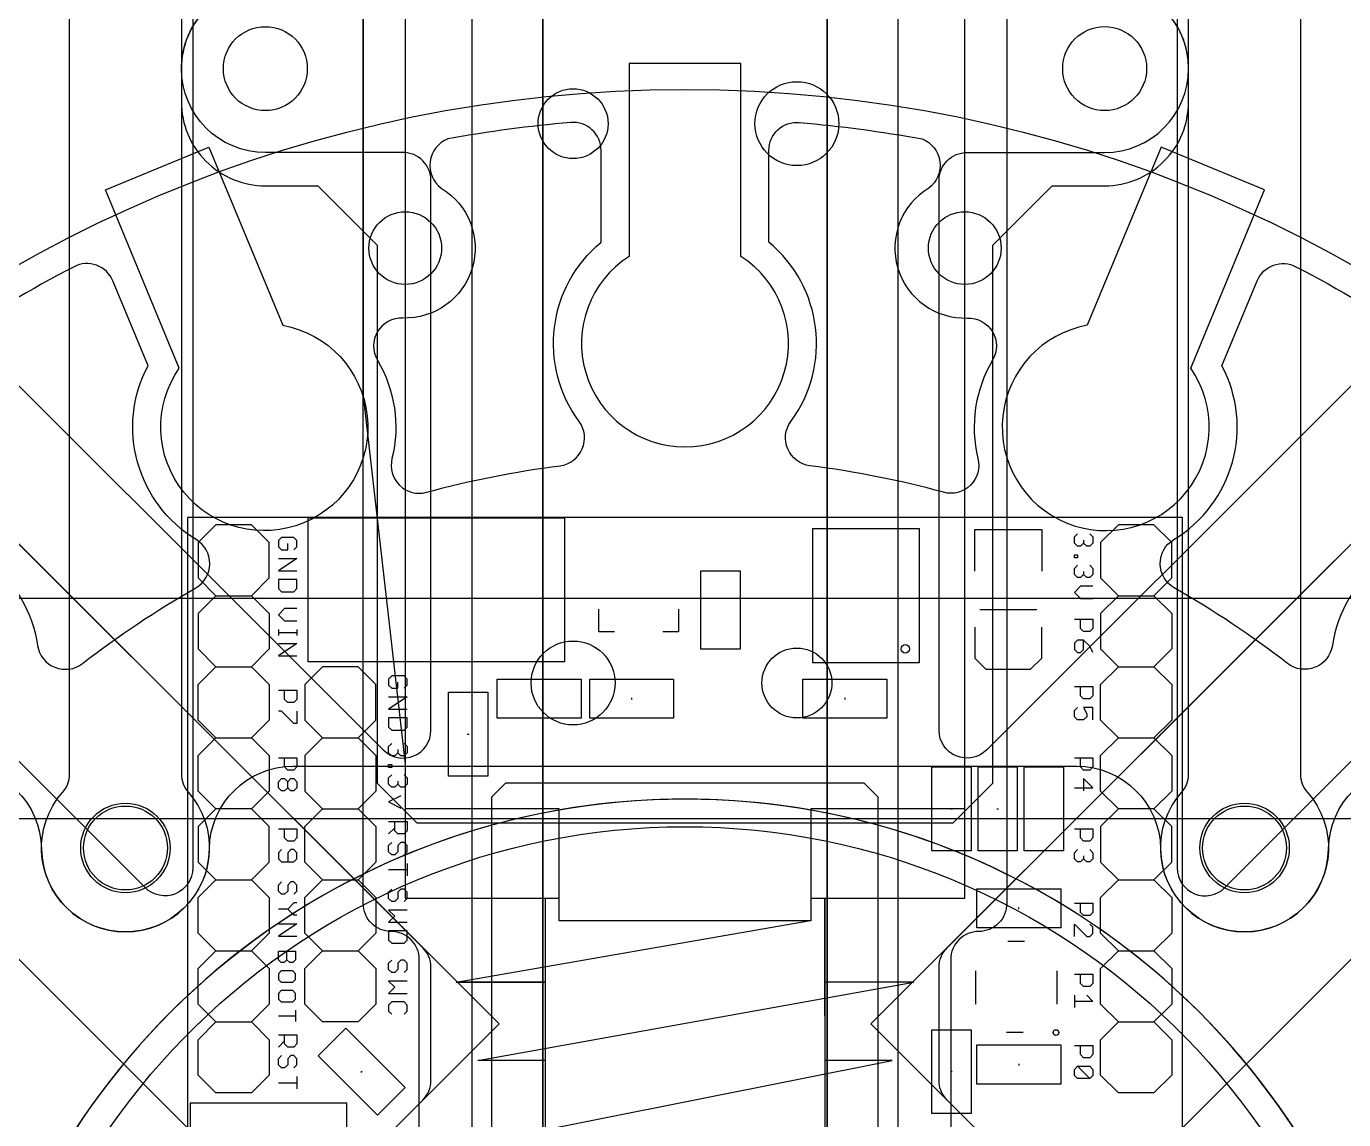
# Model space of a CAD drawing. Header units: inches. Extents: x 0 to 210, y 0 to 246.
# Drawn here: x 81.46 to 128.54, y 119.54 to 158.63 of the extents above; entities that cross this region are included whole.
import ezdxf

# ---------------------------------------------------------------- set-up
doc = ezdxf.new("R2010")
doc.units = ezdxf.units.IN
doc.header["$MEASUREMENT"] = 0
for name, color, linetype in [('2段目', 200, 'Continuous'), ('3段目', 1, 'Continuous'), ('4段目', 71, 'Continuous'), ('カバー', 6, 'Continuous'), ('カメラ', 7, 'Continuous'), ('キッカー', 2, 'Continuous'), ('ボールセンサ', 30, 'Continuous'), ('モーター', 1, 'Continuous'), ('基板', 4, 'Continuous'), ('穴', 3, 'Continuous'), ('部品', 2, 'Continuous')]:
    doc.layers.add(name, color=color, linetype=linetype)

msp = doc.modelspace()

# ---------------------------------------------------------------- linework, layer by layer
for points in [[(94.92, 160.123, 0.414214), (95.92, 161.123), (95.92, 162.454, 0.231089), (95.535, 163.242, -0.200929), (94.4, 165.263, 0.380845), (93.407, 166.148), (83.549, 166.148, -0.142184), (83.013, 166.303), (66.774, 176.597, 0.351024), (63.047, 176.184), (57.625, 170.762, 0.414214), (57.625, 169.348), (94.213, 132.76, 0.668179), (95.92, 133.467), (95.92, 153.123, 0.414214), (94.92, 154.123), (90, 154.123, -1), (90, 160.123), (94.92, 160.123)], [(114.08, 153.123, -0.414214), (115.08, 154.123), (120, 154.123, 1), (120, 160.123), (115.08, 160.123, -0.414214), (114.08, 161.123), (114.08, 162.454, -0.231089), (114.465, 163.242, 0.200929), (115.6, 165.263, -0.380845), (116.593, 166.148), (126.451, 166.148, 0.142184), (126.987, 166.303), (143.226, 176.597, -0.351024), (146.953, 176.184), (152.375, 170.762, -0.414214), (152.375, 169.348), (115.787, 132.76, -0.668179), (114.08, 133.467), (114.08, 153.123)]]:
    msp.add_lwpolyline(points, format="xyb")
for points in [[(99.92, 167.148), (99.92, 110.728, 0.414214), (100.92, 109.728), (109.08, 109.728, 0.414214), (110.08, 110.728), (110.08, 167.148, 0.414214), (109.08, 168.148), (100.92, 168.148, 0.414214)], [(85.761, 114.08, 0.231089), (86.549, 114.465, -0.329142), (89.982, 115.424, 0.295388), (91.044, 115.652), (95.627, 120.234, 0.198912), (95.92, 120.942), (95.92, 124.981, 0.198912), (95.627, 125.689), (54.089, 167.226), (42.774, 155.911), (84.311, 114.373, 0.198912), (85.019, 114.08)], [(124.239, 114.08, -0.231089), (123.451, 114.465, 0.329142), (120.018, 115.424, -0.295388), (118.956, 115.652), (114.373, 120.234, -0.198912), (114.08, 120.942), (114.08, 124.981, -0.198912), (114.373, 125.689), (155.911, 167.226), (167.226, 155.911), (125.689, 114.373, -0.198912), (124.981, 114.08)]]:
    msp.add_lwpolyline(points, format="xyb", close=True)
at = {"layer": '2段目'}
for points in [[(144.326, 198.148), (144.326, 189.899, -0.2569), (139.68, 181.453), (127.451, 173.702, -0.142184), (122.098, 172.148), (119.5, 172.148, 0.414214), (116.5, 169.148), (116.5, 127.268, -0.414214), (115.5, 126.268), (115.5, 126.268, 0.414214), (114.5, 125.268), (114.5, 112.454), (114.5, 110.454, -0.414214), (113.5, 109.454), (105.004, 109.456)], [(105.004, 109.456), (96.5, 109.454, -0.414214), (95.5, 110.454), (95.5, 112.454), (95.5, 125.268, 0.414214), (94.5, 126.268), (94.5, 126.268, -0.414214), (93.5, 127.268), (93.5, 169.148, 0.414214), (90.5, 172.148), (87.902, 172.148, -0.142184), (82.549, 173.702), (70.32, 181.453, -0.2569)], [(91.5, 109.99), (91.5, 114.964), (68.339, 138.126, 0.414214), (66.924, 138.126), (61.854, 133.056, -1), (57.612, 137.298), (62.682, 142.369, 0.414214), (62.682, 143.783), (48.785, 157.679, 0.414214), (44.542, 157.679), (25.804, 138.941, -0.414214), (24.39, 138.941), (17.697, 145.634, 0.526966), (14.453, 145.029, 0.211181), (14.453, 64.971, 0.526966)], [(118.5, 109.99), (118.5, 114.964), (141.661, 138.126, -0.414214), (143.076, 138.126), (148.146, 133.056, 1), (152.388, 137.298), (147.318, 142.369, -0.414214), (147.318, 143.783), (161.215, 157.679, -0.414214), (165.458, 157.679), (184.196, 138.941, 0.414214), (185.61, 138.941), (192.303, 145.634, -0.526966), (195.547, 145.029, -0.211181), (195.547, 64.971, -0.526966)]]:
    msp.add_lwpolyline(points, format="xyb", dxfattribs=at)
for points in [[(85.699, 127.836), (52.321, 161.215, -0.414214), (52.321, 165.458), (61.989, 175.126, -0.351024), (68.201, 175.814), (82.225, 166.925, 0.142184), (84.902, 166.148), (86.407, 166.148, -0.414214), (87.407, 165.148), (87.407, 128.543, -0.668179)], [(124.301, 127.836), (157.679, 161.215, 0.414214), (157.679, 165.458), (148.011, 175.126, 0.351024), (141.799, 175.814), (127.775, 166.925, -0.142184), (125.098, 166.148), (123.593, 166.148, 0.414214), (122.593, 165.148), (122.593, 128.543, 0.668179)]]:
    msp.add_lwpolyline(points, format="xyb", close=True, dxfattribs=at)
at = {"layer": '3段目'}
for points in [[(152.212, 77.026), (152.212, 132.893, 0.69748), (150.267, 138.177), (144.299, 138.177, -0.225269), (143.524, 138.545, 0.474624), (138.876, 138.545, -0.225269), (138.101, 138.177), (71.899, 138.177, -0.225269), (71.124, 138.545, 0.474624), (66.476, 138.545, -0.225269), (65.701, 138.177), (59.733, 138.177, 0.697483), (57.788, 132.893), (57.788, 77.026, 0.6885)], [(79, 132.177, -0.410454), (82, 129.216, 0.98723), (88, 129.216, -0.410454), (90.999, 132.177), (119.001, 132.177, -0.410454), (122, 129.216, 0.98723), (128, 129.216, -0.410454), (131, 132.177), (137.235, 132.177, -0.453632), (138.226, 131.045, 0.300903), (139.672, 128.066, -0.471804), (139.91, 126.541), (132.242, 117.919, 0.447214), (129.27, 114.577), (121.763, 106.136, 0.160149), (118.796, 107.111), (105.076, 107.111), (91.204, 107.111, 0.160149), (88.237, 106.136), (80.73, 114.577, 0.447214)]]:
    msp.add_lwpolyline(points, format="xyb", dxfattribs=at)
for centre in [(85, 129.254), (125, 129.254)]:
    msp.add_circle(centre, 1.5, dxfattribs=at)
at = {"layer": '4段目'}
for centre in [(85, 129.254), (125, 129.254)]:
    msp.add_circle(centre, 1.6, dxfattribs=at)
at = {"layer": 'カバー'}
for points in [[(115.62, 165.608), (115.62, 168.86), (115.62, 168.86, 0.414214), (114.62, 169.86), (105, 169.86), (95.38, 169.86, 0.414214), (94.38, 168.86), (94.38, 165.608, 0.414214), (97.38, 162.608), (97.38, 151.953), (97.38, 115.268, 0.414214), (94.38, 112.268), (94.38, 108.823), (94.38, 108.823, 0.414214), (95.38, 107.823), (105, 107.823), (114.62, 107.823, 0.414214), (115.62, 108.823), (115.62, 112.268), (115.62, 112.268, 0.414214), (112.62, 115.268), (112.62, 151.953), (112.62, 162.608, 0.414214)], [(99.92, 167.148, -0.414214), (100.92, 168.148), (105, 168.148), (109.08, 168.148, -0.414214), (110.08, 167.148), (110.08, 151.953), (110.08, 110.723, -0.414214), (109.08, 109.723), (105, 109.723), (100.92, 109.723, -0.414214), (99.92, 110.723), (99.92, 151.953)]]:
    msp.add_lwpolyline(points, format="xyb", close=True, dxfattribs=at)
at = {"layer": 'カメラ'}
msp.add_lwpolyline([(77.808, 108.894, 0.619201), (73, 106.5), (73, 103.5, 0.619201), (77.808, 101.106, -0.560348), (79.396, 100.482, 0.331688), (102.015, 79.172, -0.380901), (102.9, 78.179), (102.9, 72.179), (103.9, 72.179), (103.9, 80.024, -45.443544), (106.1, 80.024), (106.1, 72.179), (107.1, 72.179), (107.1, 78.179, -0.380901), (107.985, 79.172, 0.331688), (130.604, 100.482, -0.560348), (132.192, 101.106, 0.619201), (137, 103.5), (137, 106.5, 0.619201), (132.192, 108.894, -0.560348), (130.604, 109.518, 0.838991), (79.396, 109.518, -0.560348)], format="xyb", close=True, dxfattribs=at)
at = {"layer": 'キッカー', "ltscale": 0.5}
msp.add_line((100, 127.454), (100, 113.254), dxfattribs=at)
for points in [[(109.5, 127.454), (115, 127.454), (115, 164.154), (95, 164.154), (95, 127.454), (100.5, 127.454)], [(95, 160.854), (93.5, 160.854), (93.5, 145.425), (95, 132.254)], [(115, 130.654), (109.5, 130.654), (109.5, 126.654), (100.5, 126.654), (100.5, 130.654), (95, 130.654)], [(110, 123.254), (110, 127.454), (110, 113.254)]]:
    msp.add_lwpolyline(points, dxfattribs=at)
at = {"layer": 'キッカー'}
msp.add_lwpolyline([(120, 152.931, 0.414214), (123, 155.931), (123, 157.123, 0.414214), (120, 160.123), (90, 160.123, 0.414214), (87, 157.123), (87, 155.931, 0.414214), (90, 152.931), (91.879, 152.931), (94, 150.81), (94, 131.572), (95.414, 130.158), (114.586, 130.158), (116, 131.572), (116, 150.81), (118.121, 152.931)], format="xyb", close=True, dxfattribs=at)
for points in [[(96.824, 124.454), (100, 124.454), (96.824, 124.454), (109.42, 126.654)], [(100, 121.654), (97.593, 121.654), (113.176, 124.454), (110, 124.454)], [(100, 118.854), (98.362, 118.854), (112.407, 121.654), (110, 121.654)]]:
    msp.add_lwpolyline(points, dxfattribs=at)
at = {"layer": 'キッカー', "ltscale": 0.5}
for centre in [(101, 155.154), (109, 135.154)]:
    msp.add_circle(centre, 1.25, dxfattribs=at)
at = {"layer": 'キッカー'}
for centre in [(109, 155.155), (101, 135.155)]:
    msp.add_circle(centre, 1.5, dxfattribs=at)
at = {"layer": 'ボールセンサ'}
for points in [[(107, 150.407), (107, 157.305), (103, 157.305), (103, 150.407, 3.406438)], [(96.288, 152.846, -0.774858), (94.906, 148.205, 0.593445), (94.008, 146.697, -0.19651), (94.527, 143.178, 0.57193), (95.76, 141.973, -0.034617), (100.536, 142.923, 0.57193), (101.215, 144.508, -0.397368), (102, 150.912), (102, 154.2, 0.439742), (100.914, 155.196, 0.023367), (96.527, 154.609, 0.58577)], [(113.712, 152.846, 0.774858), (115.094, 148.205, -0.593445), (115.992, 146.697, 0.19651), (115.473, 143.178, -0.57193), (114.24, 141.973, 0.034617), (109.464, 142.923, -0.57193), (108.785, 144.508, 0.397368), (108, 150.912), (108, 154.2, -0.439742), (109.086, 155.196, -0.023367), (113.473, 154.609, -0.58577)], [(86.924, 146.413), (84.284, 152.787), (87.98, 154.317), (90.62, 147.944, -3.406438)], [(123.076, 146.414), (125.715, 152.787), (122.02, 154.318), (119.38, 147.944, 3.406438)], [(87.532, 140.281, -0.397368), (85.807, 146.498), (84.549, 149.535, 0.439742), (83.164, 150.04, 0.055053), (74.517, 144.262, 0.439742), (74.453, 142.789), (76.778, 140.464, -0.397368), (81.861, 136.492, 0.57193), (83.462, 135.851, -0.034627), (87.512, 138.557, 0.57193)], [(122.468, 140.281, 0.397368), (124.193, 146.498), (125.451, 149.535, -0.439742), (126.836, 150.04, -0.055053), (135.483, 144.262, -0.439742), (135.547, 142.789), (133.222, 140.464, 0.397368), (128.139, 136.492, -0.57193), (126.538, 135.851, 0.034627), (122.488, 138.557, -0.57193)], [(130.945, 130.294), (79.055, 130.294, 2.177739)]]:
    msp.add_lwpolyline(points, format="xyb", close=True, dxfattribs=at)
for centre, radius in [((105, 108), 48.376), ((94.999, 150.704), 1.3), ((115.001, 150.704), 1.3)]:
    msp.add_circle(centre, radius, dxfattribs=at)
at = {"layer": 'モーター'}
for points in [[(48.431, 161.569), (54.089, 167.226), (98.354, 122.961), (92.696, 117.304), (87.039, 111.646), (42.774, 155.911), (48.431, 161.569), (42.774, 155.911), (38.531, 160.153), (44.189, 165.811), (49.847, 171.469), (54.089, 167.226)], [(161.569, 161.569), (155.911, 167.226), (111.646, 122.961), (117.304, 117.304), (122.961, 111.646), (167.226, 155.911), (161.569, 161.569), (167.226, 155.911), (171.469, 160.153), (165.811, 165.811), (160.153, 171.469), (155.911, 167.226)]]:
    msp.add_lwpolyline(points, close=True, dxfattribs=at)
at = {"layer": '基板'}
for p, q in [((117.571, 137.766), (115.539, 137.766)), ((90.469, 137.068), (90.469, 136.848)), ((91.13, 137.068), (91.13, 136.848)), ((90.469, 136.958), (91.13, 136.958)), ((103.093, 134.621), (103.093, 134.56)), ((110.713, 134.621), (110.713, 134.56)), ((97.22, 133.321), (97.281, 133.321)), ((114.492, 130.654), (114.553, 130.654)), ((116.143, 130.654), (116.204, 130.654)), ((94.626, 129.976), (94.406, 129.756)), ((95.067, 128.7), (95.067, 128.259)), ((94.406, 128.48), (95.067, 128.48)), ((116.936, 127.067), (116.936, 127.128)), ((116.54, 125.916), (117.14, 125.916)), ((115.39, 123.666), (115.39, 124.866)), ((118.29, 124.866), (118.29, 123.666)), ((118.917, 123.987), (118.917, 123.547)), ((91.079, 123.456), (91.079, 123.05)), ((90.469, 123.253), (91.079, 123.253)), ((116.49, 122.666), (117.09, 122.666)), ((90.689, 122.356), (90.469, 122.136)), ((116.936, 121.54), (116.936, 121.479)), ((91.13, 121.08), (91.13, 120.639)), ((93.419, 121.234), (93.463, 121.278)), ((114.553, 121.256), (114.492, 121.256)), ((90.469, 120.86), (91.13, 120.86))]:
    msp.add_line(p, q, dxfattribs=at)
for points in [[(122.778, 141.068), (87.218, 141.068), (87.218, 96.618), (122.778, 96.618)], [(100.688, 141.065), (100.688, 135.91), (91.528, 135.91), (91.528, 141.065)], [(113.375, 140.674), (113.375, 135.874), (109.575, 135.874), (109.575, 140.674)], [(119.027, 139.735), (119.027, 139.625), (118.917, 139.625), (118.917, 139.735)], [(106.968, 139.166), (106.968, 136.366), (105.568, 136.366), (105.568, 139.166)], [(90.469, 138.86), (90.469, 138.529), (90.579, 138.419), (91.02, 138.419), (91.13, 138.529), (91.13, 138.86)], [(119.027, 136.687), (118.917, 136.577), (118.917, 136.357), (119.027, 136.247), (119.137, 136.247), (119.248, 136.357), (119.248, 136.687)], [(101.291, 135.291), (101.291, 133.891), (98.291, 133.891), (98.291, 135.291)], [(104.593, 135.291), (104.593, 133.891), (101.593, 133.891), (101.593, 135.291)], [(112.213, 135.291), (112.213, 133.891), (109.213, 133.891), (109.213, 135.291)], [(96.551, 134.821), (97.951, 134.821), (97.951, 131.821), (96.551, 131.821)], [(94.406, 133.907), (94.406, 133.576), (94.516, 133.466), (94.957, 133.466), (95.067, 133.576), (95.067, 133.907)], [(94.516, 132.242), (94.516, 132.132), (94.406, 132.132), (94.406, 132.242)], [(113.823, 132.154), (115.223, 132.154), (115.223, 129.154), (113.823, 129.154)], [(115.474, 132.154), (116.874, 132.154), (116.874, 129.154), (115.474, 129.154)], [(117.125, 132.154), (118.525, 132.154), (118.525, 129.154), (117.125, 129.154)], [(91.13, 131.624), (91.13, 131.404), (91.02, 131.294), (90.91, 131.294), (90.8, 131.404), (90.8, 131.624), (90.91, 131.734), (91.02, 131.734)], [(98.098, 118.285), (98.098, 131.085), (98.598, 131.585), (111.398, 131.585), (111.898, 131.085), (111.898, 118.285), (111.398, 117.785), (98.598, 117.785)], [(115.436, 126.398), (115.436, 127.798), (118.436, 127.798), (118.436, 126.398)], [(94.406, 126.287), (94.406, 125.956), (94.516, 125.846), (94.957, 125.846), (95.067, 125.956), (95.067, 126.287)], [(92.044, 123.034), (91.409, 123.669), (91.409, 124.939), (92.044, 125.574), (93.314, 125.574), (93.949, 124.939), (93.949, 123.669), (93.314, 123.034)], [(91.079, 124.758), (90.978, 124.86), (90.571, 124.86), (90.469, 124.758), (90.469, 124.555), (90.571, 124.453), (90.978, 124.453), (91.079, 124.555)], [(91.079, 124.056), (90.978, 124.158), (90.571, 124.158), (90.469, 124.056), (90.469, 123.853), (90.571, 123.751), (90.978, 123.751), (91.079, 123.853)], [(88.234, 120.494), (87.599, 121.129), (87.599, 122.399), (88.234, 123.034), (89.504, 123.034), (90.139, 122.399), (90.139, 121.129), (89.504, 120.494)], [(120.492, 120.494), (119.857, 121.129), (119.857, 122.399), (120.492, 123.034), (121.762, 123.034), (122.397, 122.399), (122.397, 121.129), (121.762, 120.494)], [(91.885, 121.822), (92.875, 122.812), (94.997, 120.69), (94.007, 119.7)], [(115.223, 119.756), (113.823, 119.756), (113.823, 122.756), (115.223, 122.756)], [(118.436, 122.21), (118.436, 120.81), (115.436, 120.81), (115.436, 122.21)], [(119.027, 121.007), (118.917, 121.117), (118.917, 121.337), (119.027, 121.447), (119.468, 121.007)], [(87.312, 108.125), (92.912, 108.125), (92.912, 120.125), (87.312, 120.125)]]:
    msp.add_lwpolyline(points, close=True, dxfattribs=at)
for points in [[(89.504, 138.274), (90.139, 138.909), (90.139, 140.179), (89.504, 140.814), (88.234, 140.814), (87.599, 140.179), (87.599, 138.909), (88.234, 138.274), (89.504, 138.274), (90.139, 137.639), (90.139, 136.369), (89.504, 135.734), (90.139, 135.099), (90.139, 133.829), (89.504, 133.194)], [(121.762, 138.274), (122.397, 138.909), (122.397, 140.179), (121.762, 140.814), (120.492, 140.814), (119.857, 140.179), (119.857, 138.909), (120.492, 138.274), (121.762, 138.274), (122.397, 137.639), (122.397, 136.369), (121.762, 135.734), (122.397, 135.099), (122.397, 133.829), (121.762, 133.194)], [(91.02, 139.916), (91.13, 140.026), (91.13, 140.247), (91.02, 140.357), (90.579, 140.357), (90.469, 140.247), (90.469, 140.026), (90.579, 139.916), (90.8, 139.916), (90.8, 140.136)], [(115.355, 139.147), (115.355, 140.647), (117.755, 140.647), (117.755, 139.147)], [(119.248, 140.263), (119.248, 140.153), (119.137, 140.043), (119.027, 140.043), (118.917, 140.153), (118.917, 140.374), (119.027, 140.484)], [(119.468, 140.484), (119.578, 140.374), (119.578, 140.153), (119.468, 140.043), (119.358, 140.043), (119.248, 140.153)], [(90.469, 139.608), (91.13, 139.608), (90.469, 139.168), (91.13, 139.168)], [(119.248, 139.141), (119.248, 139.031), (119.137, 138.92), (119.027, 138.92), (118.917, 139.031), (118.917, 139.251), (119.027, 139.361)], [(119.468, 139.361), (119.578, 139.251), (119.578, 139.031), (119.468, 138.92), (119.358, 138.92), (119.248, 139.031)], [(119.578, 138.613), (119.137, 138.613), (118.917, 138.392), (119.137, 138.172), (119.578, 138.172)], [(88.234, 138.274), (87.599, 137.639), (87.599, 136.369), (88.234, 135.734), (89.504, 135.734)], [(120.492, 138.274), (119.857, 137.639), (119.857, 136.369), (120.492, 135.734), (121.762, 135.734)], [(91.13, 137.817), (90.689, 137.817), (90.469, 137.596), (90.689, 137.376), (91.13, 137.376)], [(102.483, 136.979), (101.925, 136.979), (101.925, 137.791)], [(104.769, 137.791), (104.769, 136.979), (104.211, 136.979)], [(115.355, 137.147), (115.355, 136.047), (115.755, 135.647), (117.355, 135.647), (117.755, 136.047), (117.755, 137.147)], [(118.917, 137.436), (119.578, 137.436), (119.578, 137.105), (119.468, 136.995), (119.248, 136.995), (119.137, 137.105), (119.137, 137.436)], [(90.469, 136.569), (91.13, 136.569), (90.469, 136.129), (91.13, 136.129)], [(119.578, 136.247), (119.468, 136.467), (119.248, 136.687)], [(88.234, 133.194), (87.599, 133.829), (87.599, 135.099), (88.234, 135.734)], [(93.314, 133.194), (93.949, 133.829), (93.949, 135.099), (93.314, 135.734), (92.044, 135.734), (91.409, 135.099), (91.409, 133.829), (92.044, 133.194), (93.314, 133.194), (93.949, 132.559), (93.949, 131.289), (93.314, 130.654), (93.949, 130.019), (93.949, 128.749), (93.314, 128.114)], [(120.492, 133.194), (119.857, 133.829), (119.857, 135.099), (120.492, 135.734)], [(94.957, 134.963), (95.067, 135.073), (95.067, 135.294), (94.957, 135.404), (94.516, 135.404), (94.406, 135.294), (94.406, 135.073), (94.516, 134.963), (94.737, 134.963), (94.737, 135.183)], [(90.469, 134.896), (91.13, 134.896), (91.13, 134.565), (91.02, 134.455), (90.8, 134.455), (90.689, 134.565), (90.689, 134.896)], [(118.917, 135.023), (119.578, 135.023), (119.578, 134.692), (119.468, 134.582), (119.248, 134.582), (119.137, 134.692), (119.137, 135.023)], [(94.406, 134.655), (95.067, 134.655), (94.406, 134.215), (95.067, 134.215)], [(119.578, 133.834), (119.578, 134.274), (119.248, 134.274), (119.358, 134.054), (119.358, 133.944), (119.248, 133.834), (119.027, 133.834), (118.917, 133.944), (118.917, 134.164), (119.027, 134.274)], [(91.13, 134.147), (91.13, 133.707), (91.02, 133.707), (90.579, 134.147), (90.469, 134.147)], [(88.234, 130.654), (87.599, 131.289), (87.599, 132.559), (88.234, 133.194), (89.504, 133.194), (90.139, 132.559), (90.139, 131.289), (89.504, 130.654)], [(92.044, 133.194), (91.409, 132.559), (91.409, 131.289), (92.044, 130.654), (93.314, 130.654)], [(94.737, 132.77), (94.737, 132.66), (94.626, 132.55), (94.516, 132.55), (94.406, 132.66), (94.406, 132.881), (94.516, 132.991)], [(94.957, 132.991), (95.067, 132.881), (95.067, 132.66), (94.957, 132.55), (94.847, 132.55), (94.737, 132.66)], [(120.492, 130.654), (119.857, 131.289), (119.857, 132.559), (120.492, 133.194), (121.762, 133.194), (122.397, 132.559), (122.397, 131.289), (121.762, 130.654)], [(90.469, 132.483), (91.13, 132.483), (91.13, 132.152), (91.02, 132.042), (90.8, 132.042), (90.689, 132.152), (90.689, 132.483)], [(118.917, 132.483), (119.578, 132.483), (119.578, 132.152), (119.468, 132.042), (119.248, 132.042), (119.137, 132.152), (119.137, 132.483)], [(94.737, 131.648), (94.737, 131.538), (94.626, 131.427), (94.516, 131.427), (94.406, 131.538), (94.406, 131.758), (94.516, 131.868)], [(94.957, 131.868), (95.067, 131.758), (95.067, 131.538), (94.957, 131.427), (94.847, 131.427), (94.737, 131.538)], [(90.8, 131.404), (90.689, 131.294), (90.579, 131.294), (90.469, 131.404), (90.469, 131.624), (90.579, 131.734), (90.689, 131.734), (90.8, 131.624)], [(118.917, 131.404), (119.578, 131.404), (119.248, 131.734), (119.248, 131.294)], [(94.847, 131.12), (94.406, 130.899), (94.847, 130.679)], [(89.504, 128.114), (90.139, 128.749), (90.139, 130.019), (89.504, 130.654), (88.234, 130.654), (87.599, 130.019), (87.599, 128.749), (88.234, 128.114), (89.504, 128.114), (90.139, 127.479), (90.139, 126.209), (89.504, 125.574)], [(92.044, 128.114), (91.409, 128.749), (91.409, 130.019), (92.044, 130.654)], [(121.762, 128.114), (122.397, 128.749), (122.397, 130.019), (121.762, 130.654), (120.492, 130.654), (119.857, 130.019), (119.857, 128.749), (120.492, 128.114), (121.762, 128.114), (122.397, 127.479), (122.397, 126.209), (121.762, 125.574)], [(94.406, 130.197), (95.067, 130.197), (95.067, 129.866), (94.957, 129.756), (94.737, 129.756), (94.626, 129.866), (94.626, 130.197)], [(90.469, 129.943), (91.13, 129.943), (91.13, 129.612), (91.02, 129.502), (90.8, 129.502), (90.689, 129.612), (90.689, 129.943)], [(118.917, 129.943), (119.578, 129.943), (119.578, 129.612), (119.468, 129.502), (119.248, 129.502), (119.137, 129.612), (119.137, 129.943)], [(90.579, 129.194), (90.469, 129.084), (90.469, 128.864), (90.579, 128.754), (91.02, 128.754), (91.13, 128.864), (91.13, 129.084), (91.02, 129.194), (90.91, 129.194), (90.8, 129.084), (90.8, 128.754)], [(94.957, 129.008), (95.067, 129.118), (95.067, 129.338), (94.957, 129.448), (94.847, 129.448), (94.737, 129.338), (94.737, 129.118), (94.626, 129.008), (94.516, 129.008), (94.406, 129.118), (94.406, 129.338), (94.516, 129.448)], [(119.248, 128.974), (119.248, 128.864), (119.137, 128.754), (119.027, 128.754), (118.917, 128.864), (118.917, 129.084), (119.027, 129.194)], [(119.468, 129.194), (119.578, 129.084), (119.578, 128.864), (119.468, 128.754), (119.358, 128.754), (119.248, 128.864)], [(88.234, 125.574), (87.599, 126.209), (87.599, 127.479), (88.234, 128.114)], [(92.044, 125.574), (91.409, 126.209), (91.409, 127.479), (92.044, 128.114), (93.314, 128.114), (93.949, 127.479), (93.949, 126.209), (93.314, 125.574)], [(120.492, 125.574), (119.857, 126.209), (119.857, 127.479), (120.492, 128.114)], [(91.02, 127.597), (91.13, 127.707), (91.13, 127.928), (91.02, 128.038), (90.91, 128.038), (90.8, 127.928), (90.8, 127.707), (90.689, 127.597), (90.579, 127.597), (90.469, 127.707), (90.469, 127.928), (90.579, 128.038)], [(94.957, 127.343), (95.067, 127.453), (95.067, 127.674), (94.957, 127.784), (94.847, 127.784), (94.737, 127.674), (94.737, 127.453), (94.626, 127.343), (94.516, 127.343), (94.406, 127.453), (94.406, 127.674), (94.516, 127.784)], [(91.13, 127.289), (91.02, 127.289), (90.8, 127.069)], [(118.917, 127.276), (119.578, 127.276), (119.578, 126.945), (119.468, 126.835), (119.248, 126.835), (119.137, 126.945), (119.137, 127.276)], [(91.13, 126.849), (91.02, 126.849), (90.8, 127.069), (90.469, 127.069)], [(95.067, 127.035), (94.406, 127.035), (94.626, 126.815), (94.406, 126.595), (95.067, 126.595)], [(90.469, 126.541), (91.13, 126.541), (90.469, 126.1), (91.13, 126.1)], [(118.917, 126.087), (118.917, 126.527), (119.358, 126.087), (119.468, 126.087), (119.578, 126.197), (119.578, 126.417), (119.468, 126.527)], [(88.234, 123.034), (87.599, 123.669), (87.599, 124.939), (88.234, 125.574), (89.504, 125.574), (90.139, 124.939), (90.139, 123.669), (89.504, 123.034)], [(90.774, 125.256), (90.673, 125.155), (90.571, 125.155), (90.469, 125.256), (90.469, 125.561), (91.079, 125.561), (91.079, 125.256), (90.978, 125.155), (90.876, 125.155), (90.774, 125.256), (90.774, 125.561)], [(120.492, 123.034), (119.857, 123.669), (119.857, 124.939), (120.492, 125.574), (121.762, 125.574), (122.397, 124.939), (122.397, 123.669), (121.762, 123.034)], [(94.957, 124.803), (95.067, 124.913), (95.067, 125.134), (94.957, 125.244), (94.847, 125.244), (94.737, 125.134), (94.737, 124.913), (94.626, 124.803), (94.516, 124.803), (94.406, 124.913), (94.406, 125.134), (94.516, 125.244)], [(95.067, 124.495), (94.406, 124.495), (94.626, 124.275), (94.406, 124.055), (95.067, 124.055)], [(118.917, 124.736), (119.578, 124.736), (119.578, 124.405), (119.468, 124.295), (119.248, 124.295), (119.137, 124.405), (119.137, 124.736)], [(119.358, 123.987), (119.578, 123.767), (118.917, 123.767)], [(94.957, 123.306), (95.067, 123.416), (95.067, 123.637), (94.957, 123.747), (94.516, 123.747), (94.406, 123.637), (94.406, 123.416), (94.516, 123.306)], [(90.469, 122.577), (91.13, 122.577), (91.13, 122.246), (91.02, 122.136), (90.8, 122.136), (90.689, 122.246), (90.689, 122.577)], [(118.917, 122.196), (119.578, 122.196), (119.578, 121.865), (119.468, 121.755), (119.248, 121.755), (119.137, 121.865), (119.137, 122.196)], [(91.02, 121.388), (91.13, 121.498), (91.13, 121.718), (91.02, 121.828), (90.91, 121.828), (90.8, 121.718), (90.8, 121.498), (90.689, 121.388), (90.579, 121.388), (90.469, 121.498), (90.469, 121.718), (90.579, 121.828)], [(119.027, 121.447), (119.468, 121.447), (119.578, 121.337), (119.578, 121.117), (119.468, 121.007)]]:
    msp.add_lwpolyline(points, dxfattribs=at)
for centre, radius in [((112.875, 136.374), 0.15), ((118.259, 122.654), 0.1)]:
    msp.add_circle(centre, radius, dxfattribs=at)
at = {"layer": '穴'}
for centre in [(90, 157.122), (120, 157.123)]:
    msp.add_circle(centre, 1.5, dxfattribs=at)
at = {"layer": '部品'}
for points in [[(83, 131.9), (83, 170.254, -0.414214), (85, 172.254), (85, 172.254, -0.414214), (87, 170.254), (87, 131.9, 0.182676), (87.25, 131.239, -2.21525), (82.75, 131.239, 0.182676)], [(123, 131.9), (123, 170.254, -0.414214), (125, 172.254), (125, 172.254, -0.414214), (127, 170.254), (127, 131.9, 0.182676), (127.25, 131.239, -2.21525), (122.75, 131.239, 0.182676)]]:
    msp.add_lwpolyline(points, format="xyb", close=True, dxfattribs=at)
msp.add_lwpolyline([(131.167, 92.282, 1.00969), (133.273, 97.9), (130.291, 98.985, 0.007078), (130.451, 99.704, -0.355329), (131.43, 100.5), (133.996, 100.5, 0.414214), (136.996, 103.5), (136.996, 106.5, 0.414214), (133.996, 109.5), (131.43, 109.5, -0.355329), (130.451, 110.296, 0.007078), (130.291, 111.015), (133.273, 112.1, 1.00969), (131.167, 117.718), (129.061, 116.952, -0.371258), (127.841, 117.414, 0.27488), (104.996, 131, 0.27488), (82.151, 117.414, -0.371258), (80.931, 116.952)], format="xyb", dxfattribs=at)

doc.saveas('drawing.dxf')
